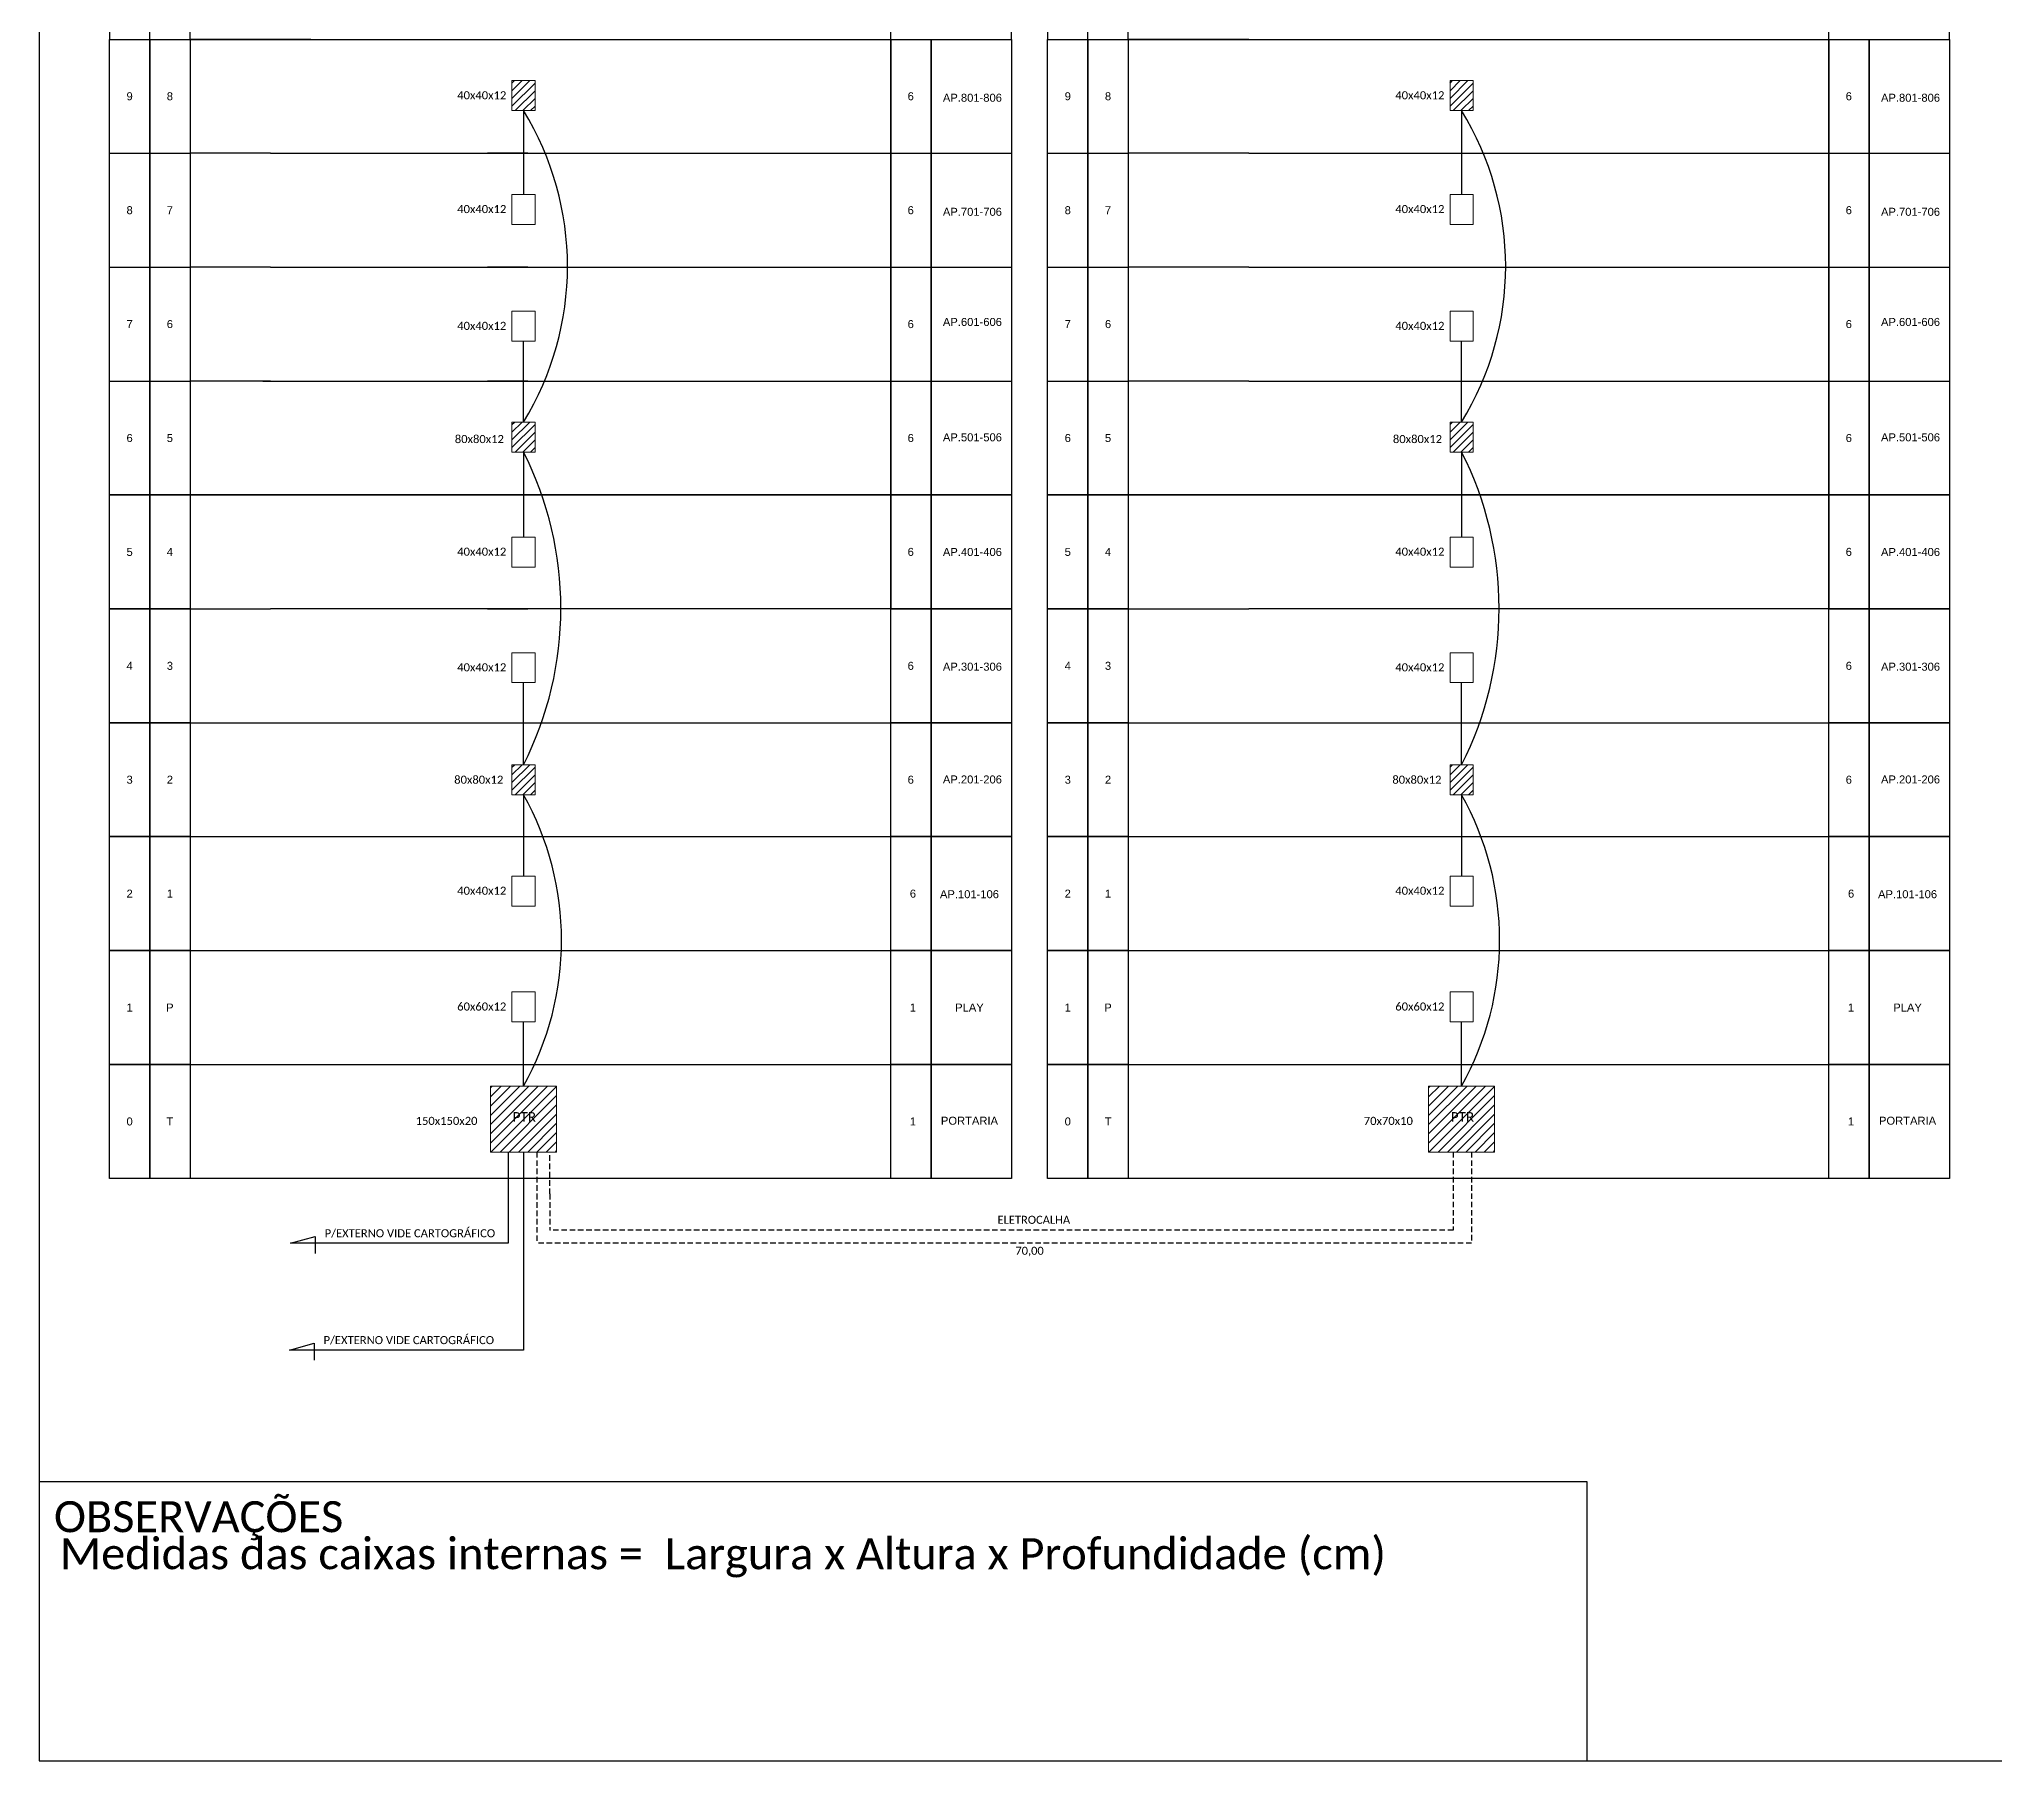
# Model space of a CAD drawing. Extents: x 4313 to 28038, y -9425 to 4777.
# Drawn here: x 18888.9 to 19338.7, y -7454.1 to -7058.2 of the extents above; entities that cross this region are included whole.
import ezdxf
from ezdxf.enums import TextEntityAlignment as Align

# ---------------------------------------------------------------- set-up
doc = ezdxf.new("R2010")
doc.units = ezdxf.units.DM
doc.header["$MEASUREMENT"] = 0
doc.linetypes.add('DASHED', pattern=[19.05, 12.7, -6.35])
doc.styles.add('ARIAL', font='arial.ttf')
doc.styles.add('WMF-Calibri0', font='calibri.ttf')

msp = doc.modelspace()

# ---------------------------------------------------------------- hatches: boundary and pattern name
h = msp.add_hatch()
h.set_pattern_fill('ANSI31', color=1, scale=10)
h.set_pattern_definition([(45, (6810.155, -8850.7308), (-0.88388348, 0.88388348), [])])
h.paths.add_polyline_path([(19002.98, -7067.74), (18997.68, -7067.74), (18997.68, -7074.63), (19002.98, -7074.63)])
h = msp.add_hatch()
h.set_pattern_fill('ANSI31', color=1, scale=10)
h.set_pattern_definition([(45, (7025.9102, -8850.7308), (-0.88388348, 0.88388348), [])])
h.paths.add_polyline_path([(19218.73, -7067.74), (19213.43, -7067.74), (19213.43, -7074.63), (19218.73, -7074.63)])
h = msp.add_hatch()
h.set_pattern_fill('ANSI31', color=1, scale=10)
h.set_pattern_definition([(45, (6810.155, -8929.2447), (-0.88388348, 0.88388348), [])])
h.paths.add_polyline_path([(19002.98, -7146.25), (18997.68, -7146.25), (18997.68, -7153.15), (19002.98, -7153.15)])
h = msp.add_hatch()
h.set_pattern_fill('ANSI31', color=1, scale=10)
h.set_pattern_definition([(45, (7025.9102, -8929.2447), (-0.88388348, 0.88388348), [])])
h.paths.add_polyline_path([(19218.73, -7146.25), (19213.43, -7146.25), (19213.43, -7153.15), (19218.73, -7153.15)])
h = msp.add_hatch()
h.set_pattern_fill('ANSI31', color=1, scale=10)
h.set_pattern_definition([(45, (6810.155, -9008.0478), (-0.88388348, 0.88388348), [])])
h.paths.add_polyline_path([(19002.98, -7225.05), (18997.68, -7225.05), (18997.68, -7231.95), (19002.98, -7231.95)])
h = msp.add_hatch()
h.set_pattern_fill('ANSI31', color=1, scale=10)
h.set_pattern_definition([(45, (7025.9102, -9008.0478), (-0.88388348, 0.88388348), [])])
h.paths.add_polyline_path([(19218.73, -7225.05), (19213.43, -7225.05), (19213.43, -7231.95), (19218.73, -7231.95)])
h = msp.add_hatch()
h.set_pattern_fill('ANSI31', color=1, scale=12, style=0)
h.set_pattern_definition([(45, (18259.1539, -7776.251), (-1.0606602, 1.0606602), [])])
h.paths.add_polyline_path([(19007.91, -7298.99), (18992.74, -7298.99), (18992.74, -7314.13), (19007.91, -7314.13)])
h.paths.add_polyline_path([(18997.46, -7308.04), (19003.98, -7308.04), (19003.98, -7304.09), (18997.46, -7304.09)], flags=9)
h = msp.add_hatch()
h.set_pattern_fill('ANSI31', color=1, scale=12, style=0)
h.set_pattern_definition([(45, (18474.909, -7776.251), (-1.0606602, 1.0606602), [])])
h.paths.add_polyline_path([(19223.67, -7298.99), (19208.5, -7298.99), (19208.5, -7314.13), (19223.67, -7314.13)])
h.paths.add_polyline_path([(19213.22, -7308.04), (19219.73, -7308.04), (19219.73, -7304.09), (19213.22, -7304.09)], flags=9)

# ---------------------------------------------------------------- linework, layer by layer
at = {"color": 0}
for p, q in [((18905.12, -7058.24), (18914.37, -7058.24)), ((18905.12, -7084.43), (18905.12, -7058.24)), ((18905.12, -7058.24), (18914.37, -7058.24)), ((18914.37, -7058.24), (18914.37, -7084.43)), ((18914.37, -7058.24), (18923.63, -7058.24)), ((18914.37, -7084.43), (18914.37, -7058.24)), ((18914.37, -7058.24), (18923.63, -7058.24)), ((18923.63, -7058.24), (18923.63, -7084.43)), ((18942.15, -7058.24), (18923.63, -7058.24)), ((18923.63, -7058.24), (18923.63, -7084.43)), ((18942.15, -7058.24), (18923.63, -7058.24)), ((18951.41, -7058.24), (18942.15, -7058.24)), ((18951.41, -7058.24), (18942.15, -7058.24)), ((18951.41, -7058.24), (19084.79, -7058.24)), ((18951.41, -7058.24), (19084.79, -7058.24)), ((19084.79, -7058.24), (19084.79, -7084.43)), ((19084.79, -7058.24), (19094.05, -7058.24)), ((19084.79, -7084.43), (19084.79, -7058.24)), ((19084.79, -7058.24), (19094.05, -7058.24)), ((19094.05, -7058.24), (19112.57, -7058.24)), ((19094.05, -7084.43), (19094.05, -7058.24)), ((19094.05, -7058.24), (19094.05, -7084.43)), ((19094.05, -7058.24), (19112.57, -7058.24)), ((19112.57, -7058.24), (19112.57, -7084.43)), ((19120.87, -7058.24), (19130.13, -7058.24)), ((19120.87, -7084.43), (19120.87, -7058.24)), ((19120.87, -7058.24), (19130.13, -7058.24)), ((19130.13, -7058.24), (19130.13, -7084.43)), ((19130.13, -7058.24), (19139.39, -7058.24)), ((19130.13, -7084.43), (19130.13, -7058.24)), ((19130.13, -7058.24), (19139.39, -7058.24)), ((19139.39, -7058.24), (19139.39, -7084.43)), ((19157.9, -7058.24), (19139.39, -7058.24)), ((19139.39, -7058.24), (19139.39, -7084.43)), ((19157.9, -7058.24), (19139.39, -7058.24)), ((19167.16, -7058.24), (19157.9, -7058.24)), ((19167.16, -7058.24), (19157.9, -7058.24)), ((19167.16, -7058.24), (19300.55, -7058.24)), ((19167.16, -7058.24), (19300.55, -7058.24)), ((19300.55, -7058.24), (19300.55, -7084.43)), ((19300.55, -7058.24), (19309.81, -7058.24)), ((19300.55, -7084.43), (19300.55, -7058.24)), ((19300.55, -7058.24), (19309.81, -7058.24)), ((19309.81, -7058.24), (19328.32, -7058.24)), ((19309.81, -7084.43), (19309.81, -7058.24)), ((19309.81, -7058.24), (19309.81, -7084.43)), ((19309.81, -7058.24), (19328.32, -7058.24)), ((19328.32, -7058.24), (19328.32, -7084.43)), ((18905.12, -7084.43), (18914.37, -7084.43)), ((18905.12, -7110.63), (18905.12, -7084.43)), ((18914.37, -7084.43), (18914.37, -7110.63)), ((18914.37, -7084.43), (18923.63, -7084.43)), ((18914.37, -7110.63), (18914.37, -7084.43)), ((18923.63, -7084.43), (18923.63, -7110.63)), ((18942.15, -7084.43), (18923.63, -7084.43)), ((18923.63, -7084.43), (18923.63, -7110.63)), ((18942.15, -7084.43), (19084.79, -7084.43)), ((19001.3, -7084.43), (18992.05, -7084.43)), ((19084.79, -7084.43), (19084.79, -7110.63)), ((19084.79, -7084.43), (19094.05, -7084.43)), ((19084.79, -7110.63), (19084.79, -7084.43)), ((19094.05, -7084.43), (19112.57, -7084.43)), ((19094.05, -7110.63), (19094.05, -7084.43)), ((19094.05, -7084.43), (19094.05, -7110.63)), ((19112.57, -7084.43), (19112.57, -7112.11)), ((19120.87, -7084.43), (19130.13, -7084.43)), ((19120.87, -7110.63), (19120.87, -7084.43)), ((19130.13, -7084.43), (19130.13, -7110.63)), ((19130.13, -7084.43), (19139.39, -7084.43)), ((19130.13, -7110.63), (19130.13, -7084.43)), ((19139.39, -7084.43), (19139.39, -7110.63)), ((19157.9, -7084.43), (19139.39, -7084.43)), ((19139.39, -7084.43), (19139.39, -7110.63)), ((19167.16, -7084.43), (19157.9, -7084.43)), ((19167.16, -7084.43), (19300.55, -7084.43)), ((19300.55, -7084.43), (19300.55, -7110.63)), ((19300.55, -7084.43), (19309.81, -7084.43)), ((19300.55, -7110.63), (19300.55, -7084.43)), ((19309.81, -7084.43), (19328.32, -7084.43)), ((19309.81, -7110.63), (19309.81, -7084.43)), ((19309.81, -7084.43), (19309.81, -7110.63)), ((19328.32, -7084.43), (19328.32, -7112.11)), ((18905.12, -7110.63), (18914.37, -7110.63)), ((18905.12, -7136.82), (18905.12, -7110.63)), ((18914.37, -7110.63), (18914.37, -7136.82)), ((18914.37, -7110.63), (18923.63, -7110.63)), ((18914.37, -7136.82), (18914.37, -7110.63)), ((18923.63, -7110.63), (18923.63, -7136.82)), ((18942.15, -7110.63), (18923.63, -7110.63)), ((18923.63, -7110.63), (18923.63, -7136.82)), ((18942.15, -7110.63), (19084.79, -7110.63)), ((19001.3, -7110.63), (18992.05, -7110.63)), ((19084.79, -7110.63), (19084.79, -7136.82)), ((19084.79, -7110.63), (19094.05, -7110.63)), ((19084.79, -7136.82), (19084.79, -7110.63)), ((19094.05, -7110.63), (19112.57, -7110.63)), ((19094.05, -7136.82), (19094.05, -7110.63)), ((19094.05, -7110.63), (19094.05, -7136.82)), ((19120.87, -7110.63), (19130.13, -7110.63)), ((19120.87, -7136.82), (19120.87, -7110.63)), ((19130.13, -7110.63), (19130.13, -7136.82)), ((19130.13, -7110.63), (19139.39, -7110.63)), ((19130.13, -7136.82), (19130.13, -7110.63)), ((19139.39, -7110.63), (19139.39, -7136.82)), ((19157.9, -7110.63), (19139.39, -7110.63)), ((19139.39, -7110.63), (19139.39, -7136.82)), ((19167.16, -7110.63), (19157.9, -7110.63)), ((19167.16, -7110.63), (19300.55, -7110.63)), ((19300.55, -7110.63), (19300.55, -7136.82)), ((19300.55, -7110.63), (19309.81, -7110.63)), ((19300.55, -7136.82), (19300.55, -7110.63)), ((19309.81, -7110.63), (19328.32, -7110.63)), ((19309.81, -7136.82), (19309.81, -7110.63)), ((19309.81, -7110.63), (19309.81, -7136.82)), ((19112.57, -7112.11), (19112.57, -7138.31)), ((19328.32, -7112.11), (19328.32, -7138.31)), ((18905.12, -7136.82), (18914.37, -7136.82)), ((18905.12, -7163.02), (18905.12, -7136.82)), ((18914.37, -7136.82), (18914.37, -7163.02)), ((18914.37, -7136.82), (18923.63, -7136.82)), ((18914.37, -7163.02), (18914.37, -7136.82)), ((18923.63, -7136.82), (18923.63, -7163.02)), ((18942.15, -7136.82), (18923.63, -7136.82)), ((18923.63, -7136.82), (18923.63, -7163.02)), ((18940.4, -7136.82), (19084.79, -7136.82)), ((19001.3, -7136.82), (18992.05, -7136.82)), ((19084.79, -7136.82), (19084.79, -7163.02)), ((19084.79, -7136.82), (19094.05, -7136.82)), ((19084.79, -7163.02), (19084.79, -7136.82)), ((19094.05, -7136.82), (19112.57, -7136.82)), ((19094.05, -7163.02), (19094.05, -7136.82)), ((19094.05, -7136.82), (19094.05, -7163.02)), ((19120.87, -7136.82), (19130.13, -7136.82)), ((19120.87, -7163.02), (19120.87, -7136.82)), ((19130.13, -7136.82), (19130.13, -7163.02)), ((19130.13, -7136.82), (19139.39, -7136.82)), ((19130.13, -7163.02), (19130.13, -7136.82)), ((19139.39, -7136.82), (19139.39, -7163.02)), ((19157.9, -7136.82), (19139.39, -7136.82)), ((19139.39, -7136.82), (19139.39, -7163.02)), ((19167.16, -7136.82), (19157.9, -7136.82)), ((19167.16, -7136.82), (19300.55, -7136.82)), ((19300.55, -7136.82), (19300.55, -7163.02)), ((19300.55, -7136.82), (19309.81, -7136.82)), ((19300.55, -7163.02), (19300.55, -7136.82)), ((19309.81, -7136.82), (19328.32, -7136.82)), ((19309.81, -7163.02), (19309.81, -7136.82)), ((19309.81, -7136.82), (19309.81, -7163.02)), ((19112.57, -7138.31), (19112.57, -7164.5)), ((19328.32, -7138.31), (19328.32, -7164.5)), ((18905.12, -7163.02), (18914.37, -7163.02)), ((18905.12, -7189.21), (18905.12, -7163.02)), ((18914.37, -7163.02), (18905.12, -7163.02)), ((18914.37, -7163.02), (18914.37, -7189.21)), ((18914.37, -7163.02), (18923.63, -7163.02)), ((18914.37, -7189.21), (18914.37, -7163.02)), ((18923.63, -7163.02), (18914.37, -7163.02)), ((18923.63, -7163.02), (18923.63, -7189.21)), ((18942.15, -7163.02), (18923.63, -7163.02)), ((18923.63, -7163.02), (18923.63, -7189.21)), ((18923.63, -7163.02), (18942.15, -7163.02)), ((18942.15, -7163.02), (19084.79, -7163.02)), ((19084.79, -7163.02), (18942.15, -7163.02)), ((19001.3, -7163.02), (18992.05, -7163.02)), ((18992.05, -7163.02), (19001.3, -7163.02)), ((19084.79, -7163.02), (19084.79, -7189.21)), ((19084.79, -7163.02), (19094.05, -7163.02)), ((19084.79, -7189.21), (19084.79, -7163.02)), ((19094.05, -7163.02), (19084.79, -7163.02)), ((19094.05, -7163.02), (19112.57, -7163.02)), ((19094.05, -7189.21), (19094.05, -7163.02)), ((19094.05, -7163.02), (19094.05, -7189.21)), ((19112.57, -7163.02), (19094.05, -7163.02)), ((19112.57, -7164.5), (19112.57, -7190.7)), ((19120.87, -7163.02), (19130.13, -7163.02)), ((19120.87, -7189.21), (19120.87, -7163.02)), ((19130.13, -7163.02), (19120.87, -7163.02)), ((19130.13, -7163.02), (19130.13, -7189.21)), ((19130.13, -7163.02), (19139.39, -7163.02)), ((19130.13, -7189.21), (19130.13, -7163.02)), ((19139.39, -7163.02), (19130.13, -7163.02)), ((19139.39, -7163.02), (19139.39, -7189.21)), ((19157.9, -7163.02), (19139.39, -7163.02)), ((19139.39, -7163.02), (19139.39, -7189.21)), ((19139.39, -7163.02), (19157.9, -7163.02)), ((19167.16, -7163.02), (19157.9, -7163.02)), ((19157.9, -7163.02), (19167.16, -7163.02)), ((19167.16, -7163.02), (19300.55, -7163.02)), ((19300.55, -7163.02), (19167.16, -7163.02)), ((19300.55, -7163.02), (19300.55, -7189.21)), ((19300.55, -7163.02), (19309.81, -7163.02)), ((19300.55, -7189.21), (19300.55, -7163.02)), ((19309.81, -7163.02), (19300.55, -7163.02)), ((19309.81, -7163.02), (19328.32, -7163.02)), ((19309.81, -7189.21), (19309.81, -7163.02)), ((19309.81, -7163.02), (19309.81, -7189.21)), ((19328.32, -7163.02), (19309.81, -7163.02)), ((19328.32, -7164.5), (19328.32, -7190.7)), ((18914.37, -7189.21), (18905.12, -7189.21)), ((18923.63, -7189.21), (18914.37, -7189.21)), ((18923.63, -7189.21), (18942.15, -7189.21)), ((19084.79, -7189.21), (18942.15, -7189.21)), ((18992.05, -7189.21), (19001.3, -7189.21)), ((19094.05, -7189.21), (19084.79, -7189.21)), ((19112.57, -7189.21), (19094.05, -7189.21)), ((19130.13, -7189.21), (19120.87, -7189.21)), ((19139.39, -7189.21), (19130.13, -7189.21)), ((19139.39, -7189.21), (19157.9, -7189.21)), ((19157.9, -7189.21), (19167.16, -7189.21)), ((19300.55, -7189.21), (19167.16, -7189.21)), ((19309.81, -7189.21), (19300.55, -7189.21)), ((19328.32, -7189.21), (19309.81, -7189.21)), ((18923.63, -7293.99), (19084.79, -7293.99)), ((19084.79, -7293.99), (19094.05, -7293.99)), ((19084.79, -7320.19), (19084.79, -7293.99)), ((19094.05, -7293.99), (19112.57, -7293.99)), ((19094.05, -7320.19), (19094.05, -7293.99)), ((19094.05, -7293.99), (19094.05, -7320.19)), ((19112.57, -7293.99), (19112.57, -7320.19)), ((19139.39, -7293.99), (19300.55, -7293.99)), ((19300.55, -7293.99), (19309.81, -7293.99)), ((19300.55, -7320.19), (19300.55, -7293.99)), ((19309.81, -7293.99), (19328.32, -7293.99)), ((19309.81, -7320.19), (19309.81, -7293.99)), ((19309.81, -7293.99), (19309.81, -7320.19)), ((19328.32, -7293.99), (19328.32, -7320.19)), ((19084.79, -7320.19), (18923.63, -7320.19)), ((19094.05, -7320.19), (19084.79, -7320.19)), ((19112.57, -7320.19), (19094.05, -7320.19)), ((19300.55, -7320.19), (19139.39, -7320.19)), ((19309.81, -7320.19), (19300.55, -7320.19)), ((19328.32, -7320.19), (19309.81, -7320.19))]:
    msp.add_line(p, q, dxfattribs=at)
for points in [[(18888.92, -7454.14), (19727.49, -7454.14), (19727.49, -6860.14), (18888.92, -6860.14), (18888.92, -7454.14)], [(18923.63, -7058.24), (19112.57, -7058.24), (19112.57, -7051.66), (18923.63, -7051.66), (18923.63, -7051.66), (18923.63, -7054.95)], [(19084.78, -7058.24), (19084.78, -7051.66)], [(19139.39, -7058.24), (19328.32, -7058.24), (19328.32, -7051.66), (19139.39, -7051.66), (19139.39, -7051.66), (19139.39, -7054.95)], [(19300.54, -7058.24), (19300.54, -7051.66)], [(18914.37, -7058.24), (18914.37, -7054.95)], [(19130.13, -7058.24), (19130.13, -7054.95)], [(18923.63, -7215.41), (19084.79, -7215.41)], [(19139.39, -7215.41), (19300.55, -7215.41)], [(18923.63, -7241.6), (19084.79, -7241.6)], [(19139.39, -7241.6), (19300.55, -7241.6)], [(18923.63, -7267.8), (19084.79, -7267.8)], [(19139.39, -7267.8), (19300.55, -7267.8)], [(18888.92, -7389.9), (19244.87, -7389.9)]]:
    msp.add_lwpolyline(points)
for points in [[(18905.12, -7058.24), (18923.63, -7058.24), (18923.63, -7054.95), (18905.12, -7054.95)], [(19120.87, -7058.24), (19139.39, -7058.24), (19139.39, -7054.95), (19120.87, -7054.95)]]:
    msp.add_lwpolyline(points, close=True)
at = {"color": 1, "lineweight": 0}
for points in [[(18997.68, -7067.74), (19002.98, -7067.74), (19002.98, -7074.63), (18997.68, -7074.63)], [(19213.43, -7067.74), (19218.73, -7067.74), (19218.73, -7074.63), (19213.43, -7074.63)], [(18997.68, -7146.25), (19002.98, -7146.25), (19002.98, -7153.15), (18997.68, -7153.15)], [(19213.43, -7146.25), (19218.73, -7146.25), (19218.73, -7153.15), (19213.43, -7153.15)], [(18997.68, -7225.05), (19002.98, -7225.05), (19002.98, -7231.95), (18997.68, -7231.95)], [(19213.43, -7225.05), (19218.73, -7225.05), (19218.73, -7231.95), (19213.43, -7231.95)], [(18992.74, -7298.96), (19007.91, -7298.96), (19007.91, -7314.13), (18992.74, -7314.13)], [(19208.5, -7298.96), (19223.67, -7298.96), (19223.67, -7314.13), (19208.5, -7314.13)]]:
    msp.add_lwpolyline(points, close=True, dxfattribs=at)
at = {"color": 3}
for points in [[(19000.33, -7074.63), (19000.33, -7093.91)], [(19216.08, -7074.63), (19216.08, -7093.91)], [(19000.33, -7146.25), (19000.33, -7127.67)], [(19216.08, -7146.25), (19216.08, -7127.67)], [(19000.33, -7153.15), (19000.33, -7172.7)], [(19216.08, -7153.15), (19216.08, -7172.7)], [(19000.33, -7225.05), (19000.33, -7206.18)], [(19216.08, -7225.05), (19216.08, -7206.18)], [(19000.33, -7231.95), (19000.33, -7250.67)], [(19216.08, -7231.95), (19216.08, -7250.67)], [(19000.33, -7298.96), (19000.33, -7284.2)], [(19216.08, -7298.96), (19216.08, -7284.2)]]:
    msp.add_lwpolyline(points, dxfattribs=at)
at = {"lineweight": 0}
for points in [[(18997.68, -7093.91), (19002.98, -7093.91), (19002.98, -7100.81), (18997.68, -7100.81)], [(19213.43, -7093.91), (19218.73, -7093.91), (19218.73, -7100.81), (19213.43, -7100.81)], [(18997.68, -7120.77), (19002.98, -7120.77), (19002.98, -7127.67), (18997.68, -7127.67)], [(19213.43, -7120.77), (19218.73, -7120.77), (19218.73, -7127.67), (19213.43, -7127.67)], [(18997.68, -7172.7), (19002.98, -7172.7), (19002.98, -7179.6), (18997.68, -7179.6)], [(19213.43, -7172.7), (19218.73, -7172.7), (19218.73, -7179.6), (19213.43, -7179.6)], [(18997.68, -7199.29), (19002.98, -7199.29), (19002.98, -7206.18), (18997.68, -7206.18)], [(19213.43, -7199.29), (19218.73, -7199.29), (19218.73, -7206.18), (19213.43, -7206.18)], [(18997.68, -7250.67), (19002.98, -7250.67), (19002.98, -7257.56), (18997.68, -7257.56)], [(19213.43, -7250.67), (19218.73, -7250.67), (19218.73, -7257.56), (19213.43, -7257.56)], [(18997.68, -7277.3), (19002.98, -7277.3), (19002.98, -7284.2), (18997.68, -7284.2)], [(19213.43, -7277.3), (19218.73, -7277.3), (19218.73, -7284.2), (19213.43, -7284.2)]]:
    msp.add_lwpolyline(points, close=True, dxfattribs=at)
at = {"color": 0}
for points in [[(18905.12, -7189.21), (18914.37, -7189.21), (18914.37, -7215.41), (18905.12, -7215.41)], [(18914.37, -7189.21), (18923.63, -7189.21), (18923.63, -7215.41), (18914.37, -7215.41)], [(19084.79, -7189.21), (19094.05, -7189.21), (19094.05, -7215.41), (19084.79, -7215.41)], [(19094.05, -7189.21), (19112.57, -7189.21), (19112.57, -7215.41), (19094.05, -7215.41)], [(19120.87, -7189.21), (19130.13, -7189.21), (19130.13, -7215.41), (19120.87, -7215.41)], [(19130.13, -7189.21), (19139.39, -7189.21), (19139.39, -7215.41), (19130.13, -7215.41)], [(19300.55, -7189.21), (19309.81, -7189.21), (19309.81, -7215.41), (19300.55, -7215.41)], [(19309.81, -7189.21), (19328.32, -7189.21), (19328.32, -7215.41), (19309.81, -7215.41)], [(18905.12, -7215.41), (18914.37, -7215.41), (18914.37, -7241.6), (18905.12, -7241.6)], [(18914.37, -7215.41), (18923.63, -7215.41), (18923.63, -7241.6), (18914.37, -7241.6)], [(19084.79, -7215.41), (19094.05, -7215.41), (19094.05, -7241.6), (19084.79, -7241.6)], [(19094.05, -7215.41), (19112.57, -7215.41), (19112.57, -7241.6), (19094.05, -7241.6)], [(19120.87, -7215.41), (19130.13, -7215.41), (19130.13, -7241.6), (19120.87, -7241.6)], [(19130.13, -7215.41), (19139.39, -7215.41), (19139.39, -7241.6), (19130.13, -7241.6)], [(19300.55, -7215.41), (19309.81, -7215.41), (19309.81, -7241.6), (19300.55, -7241.6)], [(19309.81, -7215.41), (19328.32, -7215.41), (19328.32, -7241.6), (19309.81, -7241.6)], [(18905.12, -7241.6), (18914.37, -7241.6), (18914.37, -7267.8), (18905.12, -7267.8)], [(18914.37, -7241.6), (18923.63, -7241.6), (18923.63, -7267.8), (18914.37, -7267.8)], [(19084.79, -7241.6), (19094.05, -7241.6), (19094.05, -7267.8), (19084.79, -7267.8)], [(19094.05, -7241.6), (19112.57, -7241.6), (19112.57, -7267.8), (19094.05, -7267.8)], [(19120.87, -7241.6), (19130.13, -7241.6), (19130.13, -7267.8), (19120.87, -7267.8)], [(19130.13, -7241.6), (19139.39, -7241.6), (19139.39, -7267.8), (19130.13, -7267.8)], [(19300.55, -7241.6), (19309.81, -7241.6), (19309.81, -7267.8), (19300.55, -7267.8)], [(19309.81, -7241.6), (19328.32, -7241.6), (19328.32, -7267.8), (19309.81, -7267.8)], [(18905.12, -7267.8), (18914.37, -7267.8), (18914.37, -7293.99), (18905.12, -7293.99)], [(18914.37, -7267.8), (18923.63, -7267.8), (18923.63, -7293.99), (18914.37, -7293.99)], [(19084.79, -7267.8), (19094.05, -7267.8), (19094.05, -7293.99), (19084.79, -7293.99)], [(19094.05, -7267.8), (19112.57, -7267.8), (19112.57, -7293.99), (19094.05, -7293.99)], [(19120.87, -7267.8), (19130.13, -7267.8), (19130.13, -7293.99), (19120.87, -7293.99)], [(19130.13, -7267.8), (19139.39, -7267.8), (19139.39, -7293.99), (19130.13, -7293.99)], [(19300.55, -7267.8), (19309.81, -7267.8), (19309.81, -7293.99), (19300.55, -7293.99)], [(19309.81, -7267.8), (19328.32, -7267.8), (19328.32, -7293.99), (19309.81, -7293.99)], [(18905.12, -7293.99), (18914.37, -7293.99), (18914.37, -7320.19), (18905.12, -7320.19)], [(18914.37, -7293.99), (18923.63, -7293.99), (18923.63, -7320.19), (18914.37, -7320.19)], [(19120.87, -7293.99), (19130.13, -7293.99), (19130.13, -7320.19), (19120.87, -7320.19)], [(19130.13, -7293.99), (19139.39, -7293.99), (19139.39, -7320.19), (19130.13, -7320.19)]]:
    msp.add_lwpolyline(points, close=True, dxfattribs=at)
at = {"color": 1}
for points in [[(18996.79, -7314.13), (18996.79, -7335.12), (18946.73, -7335.12), (18952.39, -7333.54), (18952.39, -7337.44)], [(19000.33, -7314.13), (19000.33, -7359.68)], [(19000.33, -7359.68), (19000.33, -7359.68), (18946.48, -7359.68), (18952.15, -7358.11), (18952.15, -7362.01)]]:
    msp.add_lwpolyline(points, dxfattribs=at)
at = {"linetype": 'DASHED', "ltscale": 0.1}
for points in [[(19003.35, -7314.13), (19003.37, -7314.13), (19003.37, -7323.77)], [(19006.38, -7323.77), (19006.38, -7314.09)], [(19214.15, -7314.13), (19214.15, -7332.08)], [(19218.37, -7314.13), (19218.37, -7335.11)], [(19003.37, -7323.77), (19003.37, -7335.11)], [(19006.38, -7323.77), (19006.38, -7332.08)], [(19218.37, -7335.11), (19003.37, -7335.11)], [(19214.15, -7332.08), (19006.38, -7332.08)]]:
    msp.add_lwpolyline(points, dxfattribs=at)
at = {"linetype": 'Continuous'}
msp.add_lwpolyline([(19244.87, -7389.9), (19244.87, -7454.14)], dxfattribs=at)
at = {"color": 3}
for centre, radius, start, end in [((18942.09, -7110.44), 68.36, 328.4121, 31.5879), ((19157.85, -7110.44), 68.36, 328.4121, 31.5879), ((18929.39, -7189.1), 79.53, 333.1222, 26.8778), ((19145.15, -7189.1), 79.53, 333.1222, 26.8778), ((18940.5, -7265.45), 68.57, 330.7538, 29.2462), ((19156.25, -7265.45), 68.57, 330.7538, 29.2462)]:
    msp.add_arc(centre, radius, start, end, dxfattribs=at)

# ---------------------------------------------------------------- texts
at = {"color": 0, "style": 'ARIAL'}
for s, p in [('9', (18909.74, -7071.33)), ('8', (18919, -7071.33)), ('6', (19089.38, -7071.33)), ('AP.801-806', (19103.57, -7071.67)), ('9', (19125.5, -7071.33)), ('8', (19134.76, -7071.33)), ('6', (19305.13, -7071.33)), ('AP.801-806', (19319.32, -7071.67)), ('8', (18909.74, -7097.53)), ('7', (18919, -7097.53)), ('6', (19089.38, -7097.53)), ('AP.701-706', (19103.57, -7097.9)), ('8', (19125.5, -7097.53)), ('7', (19134.76, -7097.53)), ('6', (19305.13, -7097.53)), ('AP.701-706', (19319.32, -7097.9)), ('7', (18909.74, -7123.72)), ('6', (18919, -7123.72)), ('6', (19089.38, -7123.72)), ('AP.601-606', (19103.57, -7123.23)), ('7', (19125.5, -7123.72)), ('6', (19134.76, -7123.72)), ('6', (19305.13, -7123.72)), ('AP.601-606', (19319.32, -7123.23)), ('6', (18909.74, -7149.92)), ('5', (18919, -7149.92)), ('6', (19089.38, -7149.92)), ('AP.501-506', (19103.57, -7149.76)), ('6', (19125.5, -7149.92)), ('5', (19134.76, -7149.92)), ('6', (19305.13, -7149.92)), ('AP.501-506', (19319.32, -7149.76)), ('5', (18909.74, -7176.11)), ('4', (18919, -7176.11)), ('6', (19089.38, -7176.11)), ('AP.401-406', (19103.57, -7176.13)), ('5', (19125.5, -7176.11)), ('4', (19134.76, -7176.11)), ('6', (19305.13, -7176.11)), ('AP.401-406', (19319.32, -7176.13)), ('4', (18909.74, -7202.31)), ('3', (18919, -7202.31)), ('6', (19089.38, -7202.31)), ('AP.301-306', (19103.57, -7202.51)), ('4', (19125.5, -7202.31)), ('3', (19134.76, -7202.31)), ('6', (19305.13, -7202.31)), ('AP.301-306', (19319.32, -7202.51)), ('3', (18909.74, -7228.5)), ('2', (18919, -7228.5)), ('6', (19089.38, -7228.5)), ('AP.201-206', (19103.57, -7228.44)), ('3', (19125.5, -7228.5)), ('2', (19134.76, -7228.5)), ('6', (19305.13, -7228.5)), ('AP.201-206', (19319.32, -7228.44)), ('2', (18909.74, -7254.7)), ('1', (18919, -7254.7)), ('6', (19089.89, -7254.7)), ('AP.101-106', (19102.89, -7254.83)), ('2', (19125.5, -7254.7)), ('1', (19134.76, -7254.7)), ('6', (19305.65, -7254.7)), ('AP.101-106', (19318.64, -7254.83)), ('1', (18909.74, -7280.89)), ('P', (18919, -7280.89)), ('1', (19089.89, -7280.89)), ('PLAY', (19102.89, -7280.89)), ('1', (19125.5, -7280.89)), ('P', (19134.76, -7280.89)), ('1', (19305.65, -7280.89)), ('PLAY', (19318.64, -7280.89)), ('0', (18909.74, -7307.09)), ('T', (18919, -7307.09)), ('1', (19089.89, -7307.09)), ('PORTARIA', (19102.89, -7306.92)), ('0', (19125.5, -7307.09)), ('T', (19134.76, -7307.09)), ('1', (19305.65, -7307.09)), ('PORTARIA', (19318.64, -7306.92))]:
    msp.add_text(s, height=1.84, dxfattribs=at).set_placement(p, align=Align.MIDDLE_CENTER)
at = {"color": 0, "style": 'WMF-Calibri0'}
for s, height, p in [('40x40x12', 1.854, (18985.08, -7072.03)), ('40x40x12', 1.854, (19200.83, -7072.03)), ('40x40x12', 1.854, (18985.08, -7098.2)), ('40x40x12', 1.854, (19200.83, -7098.2)), ('40x40x12', 1.854, (18985.08, -7125.06)), ('40x40x12', 1.854, (19200.83, -7125.06)), ('80x80x12', 1.854, (18984.53, -7151.09)), ('80x80x12', 1.854, (19200.28, -7151.09)), ('40x40x12', 1.854, (18985.08, -7176.99)), ('40x40x12', 1.854, (19200.83, -7176.99)), ('40x40x12', 1.854, (18985.08, -7203.58)), ('40x40x12', 1.854, (19200.83, -7203.58)), ('80x80x12', 1.854, (18984.39, -7229.43)), ('80x80x12', 1.854, (19200.15, -7229.43)), ('40x40x12', 1.854, (18985.08, -7254.96)), ('40x40x12', 1.854, (19200.83, -7254.96)), ('60x60x12', 1.854, (18985.08, -7281.59)), ('60x60x12', 1.854, (19200.83, -7281.59)), ('150x150x20', 1.854, (18975.52, -7307.89)), ('70x70x10', 1.854, (19193.58, -7307.89)), ('P/EXTERNO VIDE CARTOGRÁFICO ', 1.8536, (18954.59, -7333.73)), ('P/EXTERNO VIDE CARTOGRÁFICO ', 1.8536, (18954.34, -7358.3))]:
    msp.add_text(s, height=height, dxfattribs=at).set_placement(p)
at = {"color": 7, "style": 'WMF-Calibri0'}
for p in [(18997.84, -7307.17), (19213.6, -7307.17)]:
    msp.add_text('PTR', height=2.224, dxfattribs=at).set_placement(p)
at = {"color": 3, "style": 'WMF-Calibri0'}
for s, p in [('ELETROCALHA', (19117.7, -7329.71)), ('70,00', (19116.71, -7336.83))]:
    msp.add_text(s, height=1.84, dxfattribs=at).set_placement(p, align=Align.MIDDLE_CENTER)
at = {"style": 'WMF-Calibri0'}
msp.add_text('OBSERVAÇÕES', height=7.1308, dxfattribs=at).set_placement((18892.34, -7401.55))
at = {"insert": (18893.69, -7402.93), "char_height": 7.1308, "width": 658.8434, "attachment_point": 1, "style": 'WMF-Calibri0'}
msp.add_mtext('Medidas das caixas internas =  Largura x Altura x Profundidade (cm)', dxfattribs=at)

doc.saveas('drawing.dxf')
